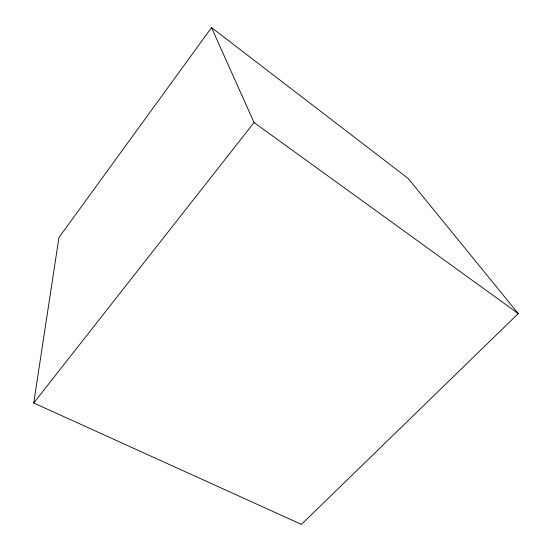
<?xml version="1.0" encoding="UTF-8"?>
<svg xmlns="http://www.w3.org/2000/svg" width="552" height="552" viewBox="0 0 552 552"><rect width="100%" height="100%" fill="white"/><g stroke="black" fill="none" stroke-linecap="round" stroke-linejoin="round"><path stroke-width="0.83" d="M33.734 402.994L58.933 237.56L211.526 27.6L408.183 178.468L518.266 313.577L301.433 524.4L33.734 402.994L254.044 122.544L211.526 27.6M254.044 122.544L518.266 313.577"/></g></svg>
